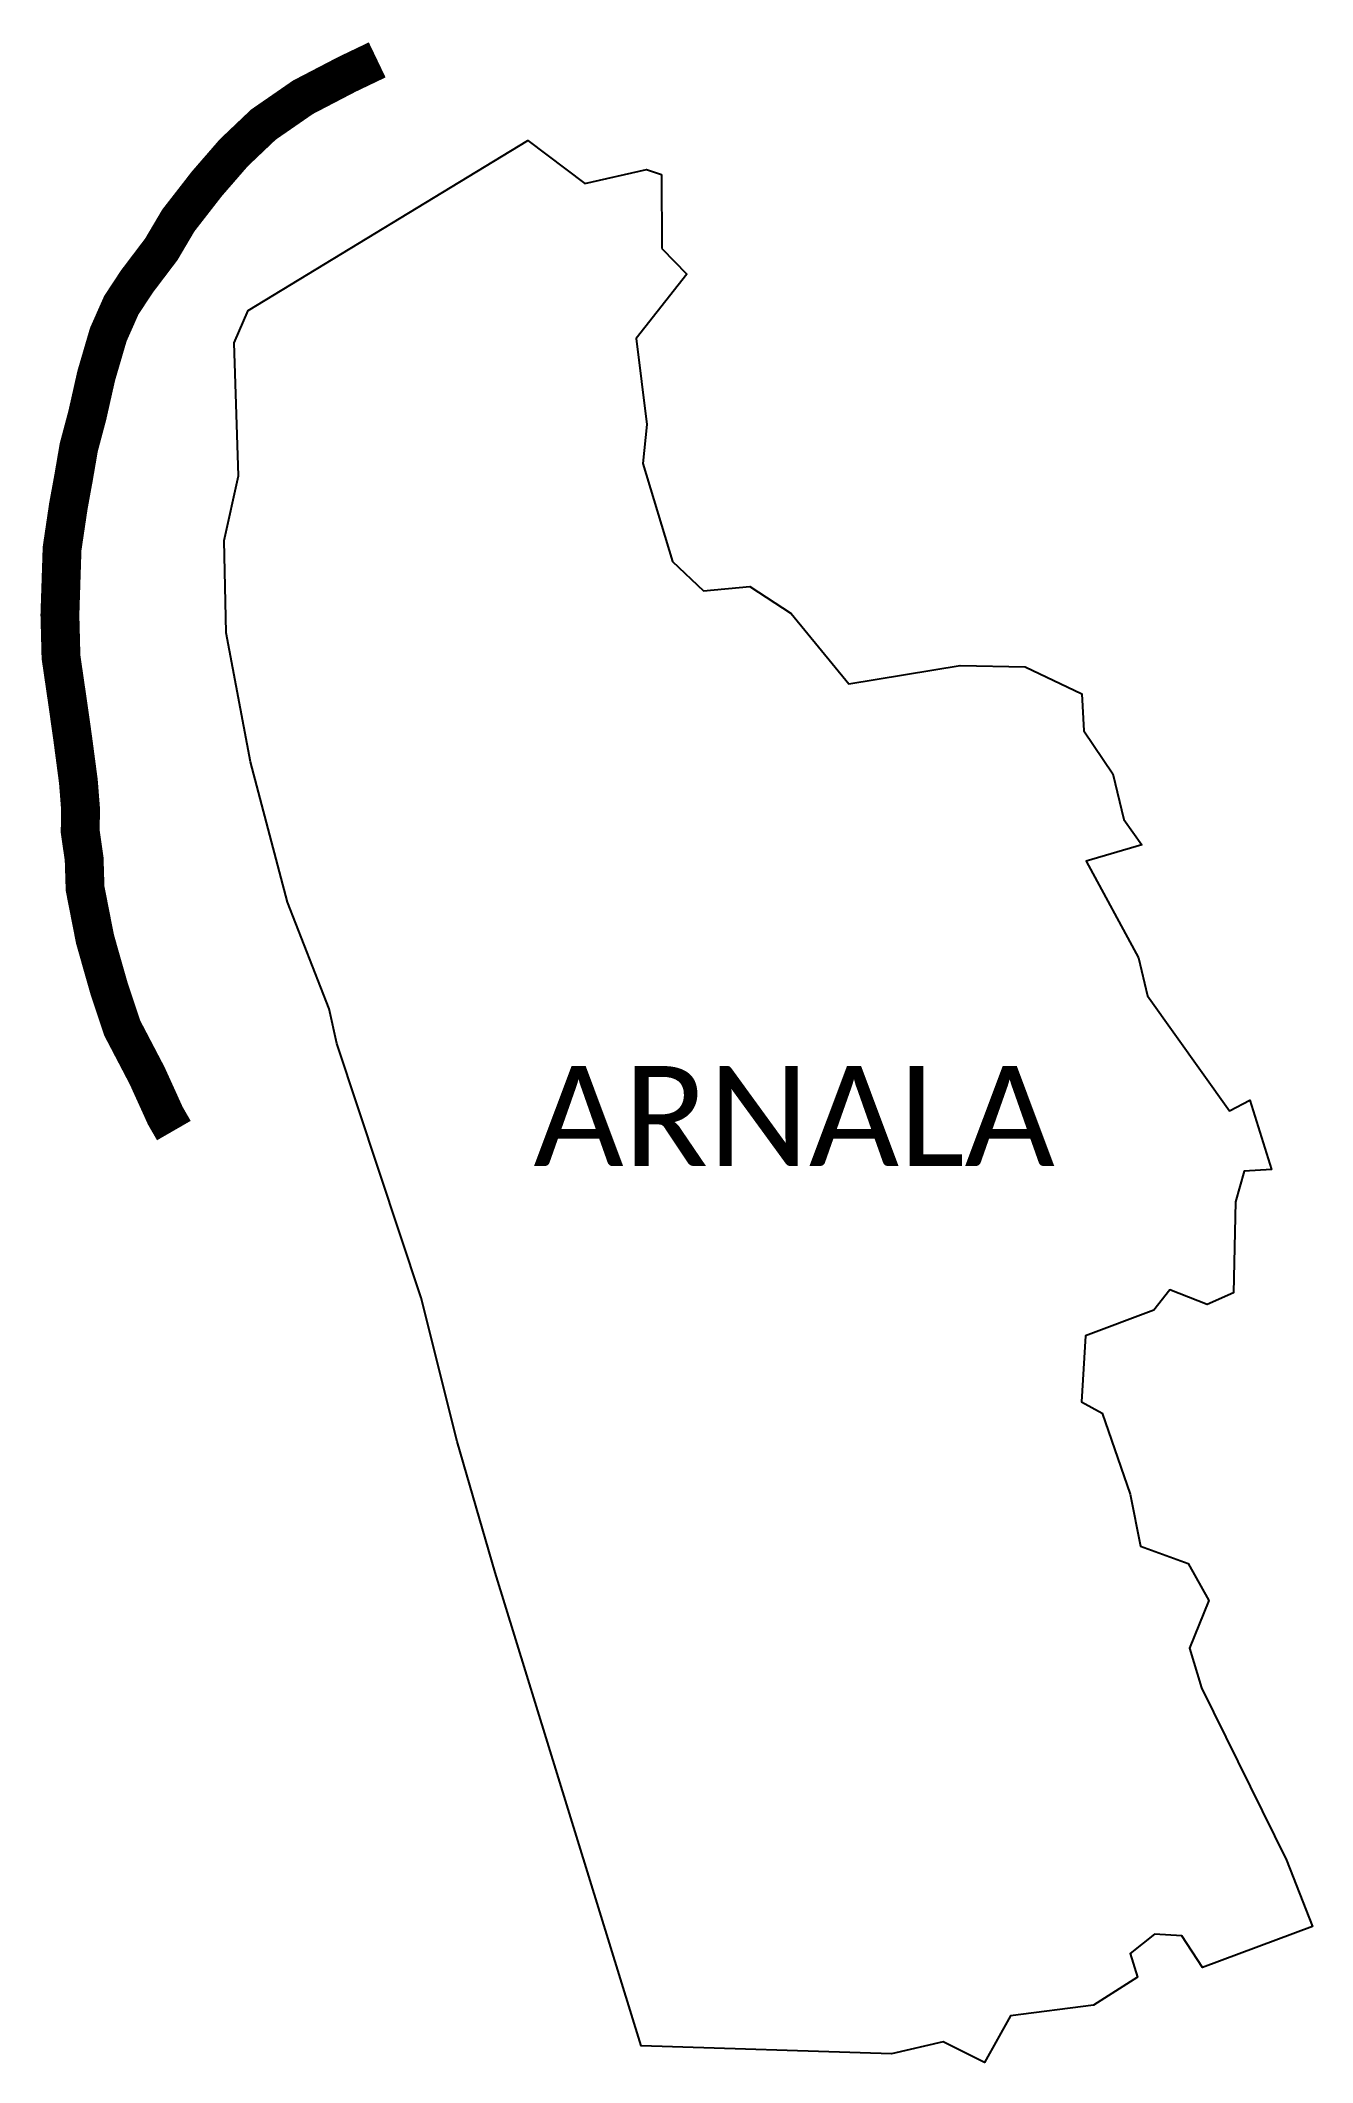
# Model space of a CAD drawing. Header units: metres. Extents: x 263181 to 264818, y 2151577 to 2154180.
import ezdxf

# ---------------------------------------------------------------- set-up
doc = ezdxf.new("R2010")
doc.units = ezdxf.units.M
for name, color, linetype in [('UNPROTECTED', 130, 'Continuous'), ('village', 3, 'Continuous'), ('VILLAGE NAME', 250, 'Continuous')]:
    doc.layers.add(name, color=color, linetype=linetype)
doc.styles.get("Standard").update_dxf_attribs({"font": 'simplex.shx'})

msp = doc.modelspace()

# ---------------------------------------------------------------- linework, layer by layer
at = {"color": 3, "flags": 128}
msp.add_lwpolyline([(263980.5, 2154007.2), (263981, 2153911.9)], dxfattribs=at)
at = {"layer": 'UNPROTECTED', "const_width": 50, "flags": 128}
msp.add_lwpolyline([(263614.7, 2154154.6), (263575.8, 2154136), (263519.2, 2154106.5), (263468.3, 2154071.3), (263430.2, 2154035.1), (263395.5, 2153995.1), (263358.9, 2153948), (263337, 2153910.9), (263305.5, 2153869.3), (263285.5, 2153838.9), (263268.8, 2153801.2), (263253.3, 2153748.4), (263241.7, 2153697), (263230.8, 2153656.1), (263224.1, 2153617.1), (263217.4, 2153580.4), (263209.3, 2153525.7), (263206.5, 2153440.5), (263207.9, 2153386.2), (263216.5, 2153327.2), (263223.1, 2153280.5), (263230.3, 2153225.8), (263233.1, 2153190), (263232.6, 2153161.9), (263237.7, 2153126.3), (263238.9, 2153088.2), (263251.7, 2153023), (263270, 2152958.7), (263286.7, 2152908.7), (263318.8, 2152847.3), (263342.1, 2152795.9), (263353.1, 2152776.8)], dxfattribs=at)
at = {"layer": 'village', "color": 3}
for points in [[(264675.2, 2152059.8, 0), (264784.3, 2151837.8, 0), (264818, 2151752.4, 0), (264676.5, 2151700, 0), (264649.8, 2151740.4, 0), (264614.6, 2151742.9, 0), (264583.3, 2151717.8, 0), (264592.8, 2151687.2, 0), (264536.4, 2151651.4, 0), (264429.2, 2151637.6, 0), (264396.1, 2151577.5, 0), (264342.8, 2151604.1, 0), (264276.3, 2151588.9, 0), (263954.4, 2151599.2, 0), (263766.4, 2152208.3, 0), (263717.5, 2152376.5, 0), (263671.3, 2152561.5, 0), (263562.9, 2152888.7, 0), (263552.9, 2152933.4, 0), (263499.3, 2153070.9, 0), (263451.7, 2153251.2, 0), (263420.6, 2153417.2, 0), (263418, 2153536.1, 0), (263436.4, 2153619.3, 0), (263430.8, 2153790.7, 0), (263448.9, 2153832, 0), (263808.4, 2154050.9, 0), (263881.8, 2153995.4, 0), (263961.2, 2154013.7, 0), (263980.5, 2154007.2, 0)], [(263981, 2153911.9, 0), (264013.1, 2153878.8, 0), (263947.9, 2153795.9, 0), (263961.5, 2153685.3, 0), (263956.3, 2153635.3, 0), (263994.6, 2153509, 0), (264034.5, 2153471.3, 0), (264094, 2153477.1, 0), (264147.2, 2153442.2, 0), (264221.3, 2153351.6, 0), (264364.5, 2153375.3, 0), (264448.4, 2153373.7, 0), (264521.2, 2153338.7, 0), (264523.6, 2153291, 0), (264561.1, 2153235.7, 0), (264575.1, 2153176.9, 0), (264598.4, 2153144.6, 0), (264526.8, 2153123.6, 0), (264594.2, 2152998.9, 0), (264605.7, 2152950.2, 0), (264711.2, 2152802, 0), (264737.1, 2152815.9, 0), (264765.2, 2152726.5, 0), (264730.2, 2152724.6, 0), (264718.9, 2152685.3, 0), (264716.1, 2152568.2, 0), (264682.3, 2152553.2, 0), (264634.4, 2152571.8, 0), (264613.9, 2152545.5, 0), (264526.1, 2152512.8, 0), (264520.7, 2152427.9, 0), (264547.4, 2152413.3, 0), (264583.3, 2152308.8, 0), (264596.8, 2152242.2, 0), (264658, 2152219.7, 0), (264684.5, 2152172.2, 0), (264659.9, 2152110.8, 0), (264675.2, 2152059.8, 0)]]:
    msp.add_polyline3d(points, dxfattribs=at)

# ---------------------------------------------------------------- texts
at = {"layer": 'VILLAGE NAME', "insert": (263815.7, 2152859.9), "char_height": 128.647, "attachment_point": 1}
msp.add_mtext_dynamic_manual_height_columns('{\\fCalibri|b0|i0|c0|p34;ARNALA}', width=737.615, gutter_width=643.2, heights=[0], dxfattribs=at)

doc.saveas('drawing.dxf')
